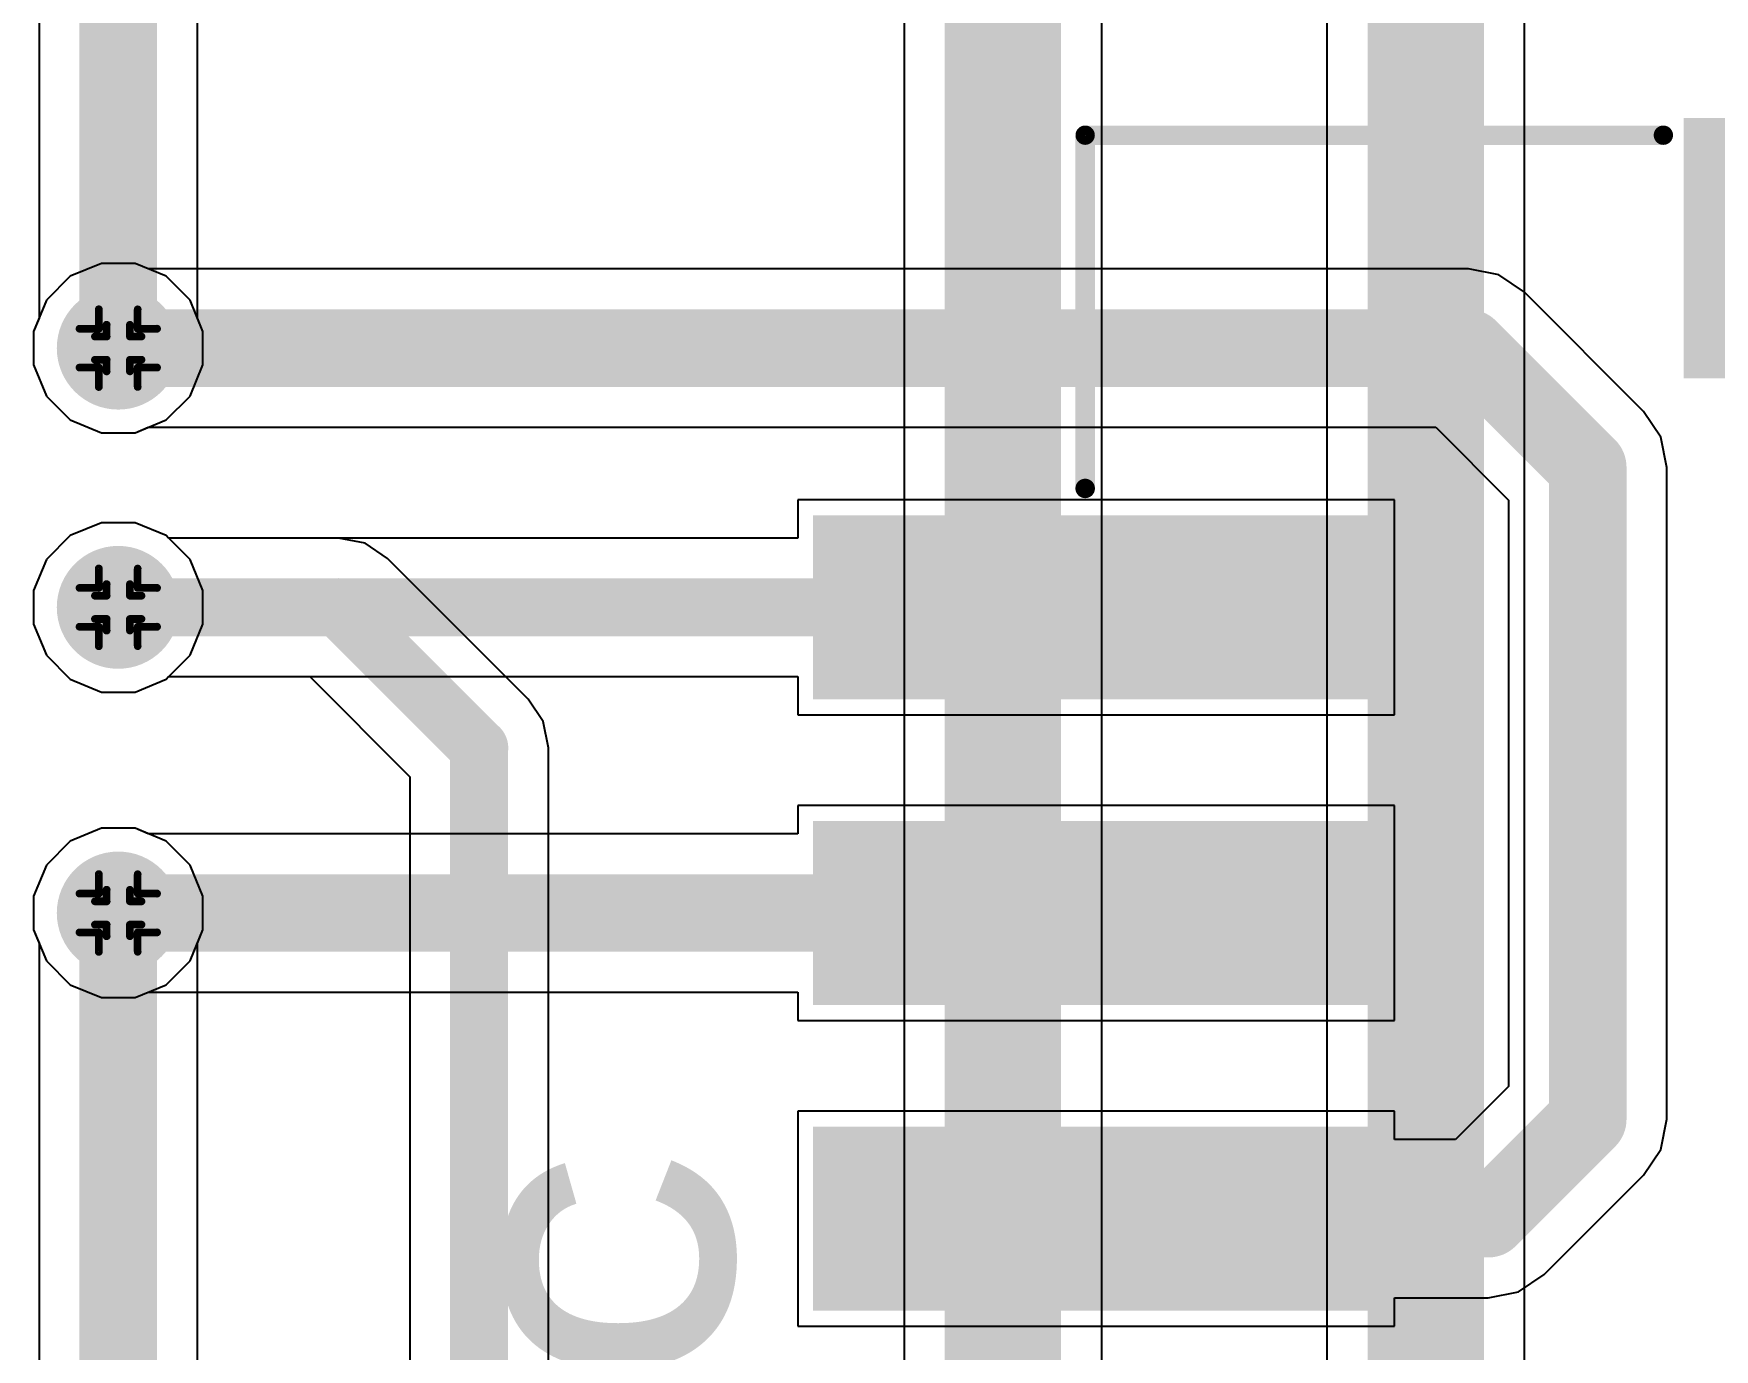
# Model space of a CAD drawing. Header units: inches. Extents: x -7 to 5163, y -3 to 5149.
# Drawn here: x 114.84 to 125.84, y 88.01 to 96.62 of the extents above; entities that cross this region are included whole.
import ezdxf

# ---------------------------------------------------------------- set-up
doc = ezdxf.new("R2010")
doc.units = ezdxf.units.IN
for name, color, linetype in [('Bottom Layer', 5, 'Continuous'), ('Bottom Solder', 6, 'Continuous'), ('Drill Drawing', 1, 'Continuous'), ('GND', 76, 'Continuous'), ('Mechanical 15', 56, 'Continuous'), ('PWR', 16, 'Continuous'), ('Top Layer', 1, 'Continuous'), ('Top Overlay', 2, 'Continuous'), ('Top Paste', 8, 'Continuous'), ('Top Solder', 216, 'Continuous'), ('Via Holes', 16, 'Continuous')]:
    doc.layers.add(name, color=color, linetype=linetype)
doc.styles.add('Arial', font='', dxfattribs={"height": 0.2})
doc.styles.add('Arial_Bold', font='', dxfattribs={"height": 0.2})
doc.styles.get('Arial').set_extended_font_data('Arial')
doc.styles.get('Arial_Bold').set_extended_font_data('Arial', bold=True)

# ---------------------------------------------------------------- blocks, each defined once
blk = doc.blocks.new('WAFER_PH2_0_4PWB_54')
at = {"layer": 'Top Layer'}
for points in [[(-0.5, 1.75), (0.5, 1.75), (0.5, -1.75), (-0.5, -1.75)], [(1.5, 1.75), (2.5, 1.75), (2.5, -1.75), (1.5, -1.75)], [(3.5, 1.75), (4.5, 1.75), (4.5, -1.75), (3.5, -1.75)], [(5.5, 1.75), (6.5, 1.75), (6.5, -1.75), (5.5, -1.75)], [(-3.1, -3.95), (-1.6, -3.95), (-1.6, -7.45), (-3.1, -7.45)], [(7.6, -3.95), (9.1, -3.95), (9.1, -7.45), (7.6, -7.45)]]:
    blk.add_hatch(color=1, dxfattribs=at).paths.add_polyline_path(points)
at = {"layer": 'Top Paste'}
for points in [[(-0.5, 1.75), (0.5, 1.75), (0.5, -1.75), (-0.5, -1.75)], [(1.5, 1.75), (2.5, 1.75), (2.5, -1.75), (1.5, -1.75)], [(3.5, 1.75), (4.5, 1.75), (4.5, -1.75), (3.5, -1.75)], [(5.5, 1.75), (6.5, 1.75), (6.5, -1.75), (5.5, -1.75)], [(-3.1, -3.95), (-1.6, -3.95), (-1.6, -7.45), (-3.1, -7.45)], [(7.6, -3.95), (9.1, -3.95), (9.1, -7.45), (7.6, -7.45)]]:
    blk.add_hatch(color=8, dxfattribs=at).paths.add_polyline_path(points)
at = {"layer": 'Top Solder'}
for points in [[(-0.602, 1.852), (0.602, 1.852), (0.602, -1.852), (-0.602, -1.852)], [(1.398, 1.852), (2.602, 1.852), (2.602, -1.852), (1.398, -1.852)], [(3.398, 1.852), (4.602, 1.852), (4.602, -1.852), (3.398, -1.852)], [(5.398, 1.852), (6.602, 1.852), (6.602, -1.852), (5.398, -1.852)], [(-3.202, -3.848), (-1.498, -3.848), (-1.498, -7.552), (-3.202, -7.552)], [(7.498, -3.848), (9.202, -3.848), (9.202, -7.552), (7.498, -7.552)]]:
    blk.add_hatch(color=216, dxfattribs=at).paths.add_polyline_path(points)
at = {"layer": 'Mechanical 15'}
for points in [[(0.185, 0.194, 0.127, 0.127, 1), (-0.065, 0.194, 0.127, 0.127, 1)], [(-0.097, 0.194, 0.0635, 0.0635, 1), (-0.034, 0.194, 0.0635, 0.0635, 1)], [(0.153, 0.194, 0.0635, 0.0635, 1), (0.216, 0.194, 0.0635, 0.0635, 1)]]:
    blk.add_lwpolyline(points, format="xyseb", close=True, dxfattribs=at)
at = {"layer": 'Top Overlay'}
for points in [[(-0.88, 0.706, 0.127, 0.127, 0), (-0.88, 0.401, 0.127, 0.127, 0)], [(-0.88, 0.706, 0.127, 0.127, 0), (-0.727, 0.554, 0.127, 0.127, 0)], [(-0.727, 0.554, 0.127, 0.127, 0), (-0.88, 0.401, 0.127, 0.127, 0)], [(-3.089, 0.071, 0.127, 0.127, 0), (-3.089, -3.714, 0.127, 0.127, 0)], [(-3.089, 0.071, 0.127, 0.127, 0), (-0.778, 0.071, 0.127, 0.127, 0)], [(6.778, 0.071, 0.127, 0.127, 0), (9.089, 0.071, 0.127, 0.127, 0)], [(9.089, 0.071, 0.127, 0.127, 0), (9.089, -3.714, 0.127, 0.127, 0)], [(-1.432, -7.625, 0.127, 0.127, 0), (7.468, -7.625, 0.127, 0.127, 0)]]:
    blk.add_lwpolyline(points, format="xyseb", dxfattribs=at)
for points in [[(-0.911, 0.706, 0.0635, 0.0635, 1), (-0.848, 0.706, 0.0635, 0.0635, 1)], [(-0.911, 0.706, 0.0635, 0.0635, 1), (-0.848, 0.706, 0.0635, 0.0635, 1)], [(-0.759, 0.554, 0.0635, 0.0635, 1), (-0.695, 0.554, 0.0635, 0.0635, 1)], [(-0.759, 0.554, 0.0635, 0.0635, 1), (-0.695, 0.554, 0.0635, 0.0635, 1)], [(-0.911, 0.401, 0.0635, 0.0635, 1), (-0.848, 0.401, 0.0635, 0.0635, 1)], [(-0.911, 0.401, 0.0635, 0.0635, 1), (-0.848, 0.401, 0.0635, 0.0635, 1)], [(-3.121, 0.071, 0.0635, 0.0635, 1), (-3.058, 0.071, 0.0635, 0.0635, 1)], [(-3.121, 0.071, 0.0635, 0.0635, 1), (-3.058, 0.071, 0.0635, 0.0635, 1)], [(-0.81, 0.071, 0.0635, 0.0635, 1), (-0.746, 0.071, 0.0635, 0.0635, 1)], [(6.746, 0.071, 0.0635, 0.0635, 1), (6.81, 0.071, 0.0635, 0.0635, 1)], [(9.058, 0.071, 0.0635, 0.0635, 1), (9.121, 0.071, 0.0635, 0.0635, 1)], [(9.058, 0.071, 0.0635, 0.0635, 1), (9.121, 0.071, 0.0635, 0.0635, 1)], [(-3.121, -3.714, 0.0635, 0.0635, 1), (-3.058, -3.714, 0.0635, 0.0635, 1)], [(9.058, -3.714, 0.0635, 0.0635, 1), (9.121, -3.714, 0.0635, 0.0635, 1)], [(-1.464, -7.625, 0.0635, 0.0635, 1), (-1.4, -7.625, 0.0635, 0.0635, 1)], [(7.436, -7.625, 0.0635, 0.0635, 1), (7.5, -7.625, 0.0635, 0.0635, 1)]]:
    blk.add_lwpolyline(points, format="xyseb", close=True, dxfattribs=at)
at = {"layer": 'Top Overlay', "style": 'Arial'}
blk.add_text('PCB Edge', height=1.2, dxfattribs=at).set_placement((0.229, -6.988))

msp = doc.modelspace()

# ---------------------------------------------------------------- hatches: boundary and pattern name
at = {"layer": 'Bottom Layer'}
h = msp.add_hatch(color=5, dxfattribs=at)
edge = h.paths.add_edge_path()
edge.add_arc((115.392, 94.564), 0.3, 0, 360)
h = msp.add_hatch(color=5, dxfattribs=at)
edge = h.paths.add_edge_path()
edge.add_arc((115.392, 92.868), 0.3, 0, 360)
h = msp.add_hatch(color=5, dxfattribs=at)
edge = h.paths.add_edge_path()
edge.add_arc((115.392, 90.868), 0.3, 0, 360)
at = {"layer": 'Bottom Solder'}
h = msp.add_hatch(color=6, dxfattribs=at)
edge = h.paths.add_edge_path()
edge.add_arc((115.392, 94.564), 0.402, 0, 360)
h = msp.add_hatch(color=6, dxfattribs=at)
edge = h.paths.add_edge_path()
edge.add_arc((115.392, 92.868), 0.402, 0, 360)
h = msp.add_hatch(color=6, dxfattribs=at)
edge = h.paths.add_edge_path()
edge.add_arc((115.392, 90.868), 0.402, 0, 360)
at = {"layer": 'GND'}
h = msp.add_hatch(color=76, dxfattribs=at)
edge = h.paths.add_edge_path()
edge.add_arc((115.392, 94.564), 0.3, 0, 360)
h = msp.add_hatch(color=76, dxfattribs=at)
edge = h.paths.add_edge_path()
edge.add_arc((115.392, 92.868), 0.3, 0, 360)
h = msp.add_hatch(color=76, dxfattribs=at)
edge = h.paths.add_edge_path()
edge.add_arc((115.392, 90.868), 0.3, 0, 360)
at = {"layer": 'PWR'}
h = msp.add_hatch(color=16, dxfattribs=at)
edge = h.paths.add_edge_path()
edge.add_arc((115.392, 94.564), 0.3, 0, 360)
h = msp.add_hatch(color=16, dxfattribs=at)
edge = h.paths.add_edge_path()
edge.add_arc((115.392, 92.868), 0.3, 0, 360)
h = msp.add_hatch(color=16, dxfattribs=at)
edge = h.paths.add_edge_path()
edge.add_arc((115.392, 90.868), 0.3, 0, 360)
at = {"layer": 'Top Layer'}
h = msp.add_hatch(color=1, dxfattribs=at)
edge = h.paths.add_edge_path()
edge.add_arc((115.392, 94.564), 0.3, 0, 360)
h = msp.add_hatch(color=1, dxfattribs=at)
edge = h.paths.add_edge_path()
edge.add_arc((115.392, 92.868), 0.3, 0, 360)
h = msp.add_hatch(color=1, dxfattribs=at)
edge = h.paths.add_edge_path()
edge.add_arc((115.392, 90.868), 0.3, 0, 360)
at = {"layer": 'Top Solder'}
h = msp.add_hatch(color=216, dxfattribs=at)
edge = h.paths.add_edge_path()
edge.add_arc((115.392, 94.564), 0.402, 0, 360)
h = msp.add_hatch(color=216, dxfattribs=at)
edge = h.paths.add_edge_path()
edge.add_arc((115.392, 92.868), 0.402, 0, 360)
h = msp.add_hatch(color=216, dxfattribs=at)
edge = h.paths.add_edge_path()
edge.add_arc((115.392, 90.868), 0.402, 0, 360)
at = {"layer": 'Via Holes'}
h = msp.add_hatch(color=7, dxfattribs=at)
edge = h.paths.add_edge_path()
edge.add_arc((115.392, 94.564), 0.15, 0, 360)
h = msp.add_hatch(color=7, dxfattribs=at)
edge = h.paths.add_edge_path()
edge.add_arc((115.392, 92.868), 0.15, 0, 360)
h = msp.add_hatch(color=7, dxfattribs=at)
edge = h.paths.add_edge_path()
edge.add_arc((115.392, 90.868), 0.15, 0, 360)

# ---------------------------------------------------------------- linework, layer by layer
at = {"layer": 'Bottom Layer'}
for p, q in [((124.599, 56.197), (124.599, 120.167)), ((123.305, 119.899), (123.305, 56.197)), ((121.831, 40.183), (121.831, 118.109)), ((120.536, 117.841), (120.536, 85.849)), ((115.91, 94.761), (115.91, 116.332)), ((114.874, 116.117), (114.874, 94.761)), ((114.874, 94.761), (114.838, 94.674)), ((115.946, 94.674), (115.91, 94.761)), ((114.838, 94.674), (114.838, 94.454)), ((115.946, 94.454), (115.946, 94.674)), ((114.838, 94.454), (114.923, 94.25)), ((115.862, 94.25), (115.946, 94.454)), ((114.923, 94.25), (115.078, 94.095)), ((115.706, 94.095), (115.862, 94.25)), ((115.078, 94.095), (115.282, 94.01)), ((115.502, 94.01), (115.706, 94.095)), ((115.282, 94.01), (115.502, 94.01)), ((115.282, 93.422), (115.078, 93.338)), ((115.502, 93.422), (115.282, 93.422)), ((115.706, 93.338), (115.502, 93.422)), ((115.078, 93.338), (114.923, 93.182)), ((115.722, 93.321), (115.706, 93.338)), ((116.834, 93.321), (115.722, 93.321)), ((117.008, 93.287), (116.834, 93.321)), ((117.155, 93.188), (117.008, 93.287)), ((114.923, 93.182), (114.838, 92.978)), ((118.075, 92.268), (117.155, 93.188)), ((114.838, 92.978), (114.838, 92.758)), ((114.838, 92.758), (114.923, 92.554)), ((114.923, 92.554), (115.078, 92.398)), ((115.078, 92.398), (115.282, 92.314)), ((115.282, 92.314), (115.502, 92.314)), ((115.502, 92.314), (115.706, 92.398)), ((115.706, 92.398), (115.722, 92.415)), ((115.722, 92.415), (116.647, 92.415)), ((116.647, 92.415), (117.301, 91.76)), ((118.173, 92.121), (118.075, 92.268)), ((118.075, 92.268), (118.075, 92.268)), ((118.208, 91.948), (118.173, 92.121)), ((118.208, 73.863), (118.208, 91.948)), ((118.208, 91.948), (118.208, 91.948)), ((117.301, 91.76), (117.301, 73.863)), ((115.078, 91.338), (114.923, 91.182)), ((115.282, 91.422), (115.078, 91.338)), ((115.502, 91.422), (115.282, 91.422)), ((115.706, 91.338), (115.502, 91.422)), ((115.862, 91.182), (115.706, 91.338)), ((114.923, 91.182), (114.838, 90.978)), ((115.946, 90.978), (115.862, 91.182)), ((114.838, 90.978), (114.838, 90.758)), ((115.946, 90.758), (115.946, 90.978)), ((114.838, 90.758), (114.874, 90.671)), ((114.874, 90.671), (114.874, 55.358)), ((115.91, 90.671), (115.946, 90.758)), ((115.91, 55.143), (115.91, 90.671))]:
    msp.add_line(p, q, dxfattribs=at)
for points in [[(123.952, 56.197, 0.762, 0.762, 0), (123.952, 120.167, 0.762, 0.762, 0)], [(121.183, 40.183, 0.762, 0.762, 0), (121.183, 118.109, 0.762, 0.762, 0)], [(115.392, 94.564, 0.508, 0.508, 0), (115.392, 116.332, 0.508, 0.508, 0)], [(115.392, 92.868, 0.381, 0.381, 0), (116.834, 92.868, 0.381, 0.381, 0)], [(116.834, 92.868, 0.381, 0.381, 0), (117.754, 91.948, 0.381, 0.381, 0)], [(117.754, 73.533, 0.381, 0.381, 0), (117.754, 91.948, 0.381, 0.381, 0)], [(115.392, 55.143, 0.508, 0.508, 0), (115.392, 90.868, 0.508, 0.508, 0)]]:
    msp.add_lwpolyline(points, format="xyseb", dxfattribs=at)
for points in [[(115.265, 94.564, 0.254, 0.254, 1), (115.519, 94.564, 0.254, 0.254, 1)], [(115.297, 92.868, 0.191, 0.191, 1), (115.487, 92.868, 0.191, 0.191, 1)], [(116.739, 92.868, 0.191, 0.191, 1), (116.93, 92.868, 0.191, 0.191, 1)], [(116.739, 92.868, 0.191, 0.191, 1), (116.93, 92.868, 0.191, 0.191, 1)], [(117.659, 91.948, 0.191, 0.191, 1), (117.85, 91.948, 0.191, 0.191, 1)], [(117.659, 91.948, 0.191, 0.191, 1), (117.85, 91.948, 0.191, 0.191, 1)], [(115.265, 90.868, 0.254, 0.254, 1), (115.519, 90.868, 0.254, 0.254, 1)]]:
    msp.add_lwpolyline(points, format="xyseb", close=True, dxfattribs=at)
at = {"layer": 'Drill Drawing'}
for points in [[(115.265, 94.691, 0.0508, 0.0508, 0), (115.265, 94.818, 0.0508, 0.0508, 0)], [(115.265, 94.818, 0.0508, 0.0508, 0), (115.519, 94.818, 0.0508, 0.0508, 0)], [(115.316, 94.64, 0.0508, 0.0508, 0), (115.316, 94.717, 0.0508, 0.0508, 0)], [(115.316, 94.717, 0.0508, 0.0508, 0), (115.468, 94.717, 0.0508, 0.0508, 0)], [(115.468, 94.64, 0.0508, 0.0508, 0), (115.468, 94.717, 0.0508, 0.0508, 0)], [(115.519, 94.691, 0.0508, 0.0508, 0), (115.519, 94.818, 0.0508, 0.0508, 0)], [(115.138, 94.437, 0.0508, 0.0508, 0), (115.138, 94.691, 0.0508, 0.0508, 0)], [(115.138, 94.691, 0.0508, 0.0508, 0), (115.265, 94.691, 0.0508, 0.0508, 0)], [(115.24, 94.488, 0.0508, 0.0508, 0), (115.24, 94.64, 0.0508, 0.0508, 0)], [(115.24, 94.64, 0.0508, 0.0508, 0), (115.316, 94.64, 0.0508, 0.0508, 0)], [(115.468, 94.64, 0.0508, 0.0508, 0), (115.545, 94.64, 0.0508, 0.0508, 0)], [(115.519, 94.691, 0.0508, 0.0508, 0), (115.646, 94.691, 0.0508, 0.0508, 0)], [(115.545, 94.488, 0.0508, 0.0508, 0), (115.545, 94.64, 0.0508, 0.0508, 0)], [(115.646, 94.437, 0.0508, 0.0508, 0), (115.646, 94.691, 0.0508, 0.0508, 0)], [(115.138, 94.437, 0.0508, 0.0508, 0), (115.265, 94.437, 0.0508, 0.0508, 0)], [(115.24, 94.488, 0.0508, 0.0508, 0), (115.316, 94.488, 0.0508, 0.0508, 0)], [(115.265, 94.31, 0.0508, 0.0508, 0), (115.265, 94.437, 0.0508, 0.0508, 0)], [(115.316, 94.412, 0.0508, 0.0508, 0), (115.316, 94.488, 0.0508, 0.0508, 0)], [(115.316, 94.412, 0.0508, 0.0508, 0), (115.468, 94.412, 0.0508, 0.0508, 0)], [(115.468, 94.488, 0.0508, 0.0508, 0), (115.545, 94.488, 0.0508, 0.0508, 0)], [(115.468, 94.412, 0.0508, 0.0508, 0), (115.468, 94.488, 0.0508, 0.0508, 0)], [(115.519, 94.437, 0.0508, 0.0508, 0), (115.646, 94.437, 0.0508, 0.0508, 0)], [(115.519, 94.31, 0.0508, 0.0508, 0), (115.519, 94.437, 0.0508, 0.0508, 0)], [(115.265, 94.31, 0.0508, 0.0508, 0), (115.519, 94.31, 0.0508, 0.0508, 0)], [(115.265, 92.995, 0.0508, 0.0508, 0), (115.265, 93.122, 0.0508, 0.0508, 0)], [(115.265, 93.122, 0.0508, 0.0508, 0), (115.519, 93.122, 0.0508, 0.0508, 0)], [(115.519, 92.995, 0.0508, 0.0508, 0), (115.519, 93.122, 0.0508, 0.0508, 0)], [(115.138, 92.741, 0.0508, 0.0508, 0), (115.138, 92.995, 0.0508, 0.0508, 0)], [(115.138, 92.995, 0.0508, 0.0508, 0), (115.265, 92.995, 0.0508, 0.0508, 0)], [(115.316, 92.944, 0.0508, 0.0508, 0), (115.316, 93.02, 0.0508, 0.0508, 0)], [(115.316, 93.02, 0.0508, 0.0508, 0), (115.468, 93.02, 0.0508, 0.0508, 0)], [(115.468, 92.944, 0.0508, 0.0508, 0), (115.468, 93.02, 0.0508, 0.0508, 0)], [(115.519, 92.995, 0.0508, 0.0508, 0), (115.646, 92.995, 0.0508, 0.0508, 0)], [(115.646, 92.741, 0.0508, 0.0508, 0), (115.646, 92.995, 0.0508, 0.0508, 0)], [(115.24, 92.792, 0.0508, 0.0508, 0), (115.24, 92.944, 0.0508, 0.0508, 0)], [(115.24, 92.944, 0.0508, 0.0508, 0), (115.316, 92.944, 0.0508, 0.0508, 0)], [(115.468, 92.944, 0.0508, 0.0508, 0), (115.545, 92.944, 0.0508, 0.0508, 0)], [(115.545, 92.792, 0.0508, 0.0508, 0), (115.545, 92.944, 0.0508, 0.0508, 0)], [(115.138, 92.741, 0.0508, 0.0508, 0), (115.265, 92.741, 0.0508, 0.0508, 0)], [(115.24, 92.792, 0.0508, 0.0508, 0), (115.316, 92.792, 0.0508, 0.0508, 0)], [(115.265, 92.614, 0.0508, 0.0508, 0), (115.265, 92.741, 0.0508, 0.0508, 0)], [(115.316, 92.716, 0.0508, 0.0508, 0), (115.316, 92.792, 0.0508, 0.0508, 0)], [(115.468, 92.792, 0.0508, 0.0508, 0), (115.545, 92.792, 0.0508, 0.0508, 0)], [(115.468, 92.716, 0.0508, 0.0508, 0), (115.468, 92.792, 0.0508, 0.0508, 0)], [(115.519, 92.741, 0.0508, 0.0508, 0), (115.646, 92.741, 0.0508, 0.0508, 0)], [(115.519, 92.614, 0.0508, 0.0508, 0), (115.519, 92.741, 0.0508, 0.0508, 0)], [(115.316, 92.716, 0.0508, 0.0508, 0), (115.468, 92.716, 0.0508, 0.0508, 0)], [(115.265, 92.614, 0.0508, 0.0508, 0), (115.519, 92.614, 0.0508, 0.0508, 0)], [(115.265, 90.995, 0.0508, 0.0508, 0), (115.265, 91.122, 0.0508, 0.0508, 0)], [(115.265, 91.122, 0.0508, 0.0508, 0), (115.519, 91.122, 0.0508, 0.0508, 0)], [(115.519, 90.995, 0.0508, 0.0508, 0), (115.519, 91.122, 0.0508, 0.0508, 0)], [(115.138, 90.741, 0.0508, 0.0508, 0), (115.138, 90.995, 0.0508, 0.0508, 0)], [(115.138, 90.995, 0.0508, 0.0508, 0), (115.265, 90.995, 0.0508, 0.0508, 0)], [(115.316, 90.944, 0.0508, 0.0508, 0), (115.316, 91.02, 0.0508, 0.0508, 0)], [(115.316, 91.02, 0.0508, 0.0508, 0), (115.468, 91.02, 0.0508, 0.0508, 0)], [(115.468, 90.944, 0.0508, 0.0508, 0), (115.468, 91.02, 0.0508, 0.0508, 0)], [(115.519, 90.995, 0.0508, 0.0508, 0), (115.646, 90.995, 0.0508, 0.0508, 0)], [(115.646, 90.741, 0.0508, 0.0508, 0), (115.646, 90.995, 0.0508, 0.0508, 0)], [(115.24, 90.792, 0.0508, 0.0508, 0), (115.24, 90.944, 0.0508, 0.0508, 0)], [(115.24, 90.944, 0.0508, 0.0508, 0), (115.316, 90.944, 0.0508, 0.0508, 0)], [(115.468, 90.944, 0.0508, 0.0508, 0), (115.545, 90.944, 0.0508, 0.0508, 0)], [(115.545, 90.792, 0.0508, 0.0508, 0), (115.545, 90.944, 0.0508, 0.0508, 0)], [(115.24, 90.792, 0.0508, 0.0508, 0), (115.316, 90.792, 0.0508, 0.0508, 0)], [(115.316, 90.716, 0.0508, 0.0508, 0), (115.316, 90.792, 0.0508, 0.0508, 0)], [(115.468, 90.792, 0.0508, 0.0508, 0), (115.545, 90.792, 0.0508, 0.0508, 0)], [(115.468, 90.716, 0.0508, 0.0508, 0), (115.468, 90.792, 0.0508, 0.0508, 0)], [(115.138, 90.741, 0.0508, 0.0508, 0), (115.265, 90.741, 0.0508, 0.0508, 0)], [(115.265, 90.614, 0.0508, 0.0508, 0), (115.265, 90.741, 0.0508, 0.0508, 0)], [(115.316, 90.716, 0.0508, 0.0508, 0), (115.468, 90.716, 0.0508, 0.0508, 0)], [(115.519, 90.741, 0.0508, 0.0508, 0), (115.646, 90.741, 0.0508, 0.0508, 0)], [(115.519, 90.614, 0.0508, 0.0508, 0), (115.519, 90.741, 0.0508, 0.0508, 0)], [(115.265, 90.614, 0.0508, 0.0508, 0), (115.519, 90.614, 0.0508, 0.0508, 0)]]:
    msp.add_lwpolyline(points, format="xyseb", dxfattribs=at)
for points in [[(115.252, 94.818, 0.0254, 0.0254, 1), (115.278, 94.818, 0.0254, 0.0254, 1)], [(115.252, 94.818, 0.0254, 0.0254, 1), (115.278, 94.818, 0.0254, 0.0254, 1)], [(115.303, 94.717, 0.0254, 0.0254, 1), (115.329, 94.717, 0.0254, 0.0254, 1)], [(115.303, 94.717, 0.0254, 0.0254, 1), (115.329, 94.717, 0.0254, 0.0254, 1)], [(115.456, 94.717, 0.0254, 0.0254, 1), (115.481, 94.717, 0.0254, 0.0254, 1)], [(115.456, 94.717, 0.0254, 0.0254, 1), (115.481, 94.717, 0.0254, 0.0254, 1)], [(115.507, 94.818, 0.0254, 0.0254, 1), (115.532, 94.818, 0.0254, 0.0254, 1)], [(115.507, 94.818, 0.0254, 0.0254, 1), (115.532, 94.818, 0.0254, 0.0254, 1)], [(115.126, 94.691, 0.0254, 0.0254, 1), (115.151, 94.691, 0.0254, 0.0254, 1)], [(115.126, 94.691, 0.0254, 0.0254, 1), (115.151, 94.691, 0.0254, 0.0254, 1)], [(115.227, 94.64, 0.0254, 0.0254, 1), (115.252, 94.64, 0.0254, 0.0254, 1)], [(115.227, 94.64, 0.0254, 0.0254, 1), (115.252, 94.64, 0.0254, 0.0254, 1)], [(115.252, 94.691, 0.0254, 0.0254, 1), (115.278, 94.691, 0.0254, 0.0254, 1)], [(115.252, 94.691, 0.0254, 0.0254, 1), (115.278, 94.691, 0.0254, 0.0254, 1)], [(115.303, 94.64, 0.0254, 0.0254, 1), (115.329, 94.64, 0.0254, 0.0254, 1)], [(115.303, 94.64, 0.0254, 0.0254, 1), (115.329, 94.64, 0.0254, 0.0254, 1)], [(115.456, 94.64, 0.0254, 0.0254, 1), (115.481, 94.64, 0.0254, 0.0254, 1)], [(115.456, 94.64, 0.0254, 0.0254, 1), (115.481, 94.64, 0.0254, 0.0254, 1)], [(115.507, 94.691, 0.0254, 0.0254, 1), (115.532, 94.691, 0.0254, 0.0254, 1)], [(115.507, 94.691, 0.0254, 0.0254, 1), (115.532, 94.691, 0.0254, 0.0254, 1)], [(115.532, 94.64, 0.0254, 0.0254, 1), (115.557, 94.64, 0.0254, 0.0254, 1)], [(115.532, 94.64, 0.0254, 0.0254, 1), (115.557, 94.64, 0.0254, 0.0254, 1)], [(115.633, 94.691, 0.0254, 0.0254, 1), (115.659, 94.691, 0.0254, 0.0254, 1)], [(115.633, 94.691, 0.0254, 0.0254, 1), (115.659, 94.691, 0.0254, 0.0254, 1)], [(115.126, 94.437, 0.0254, 0.0254, 1), (115.151, 94.437, 0.0254, 0.0254, 1)], [(115.126, 94.437, 0.0254, 0.0254, 1), (115.151, 94.437, 0.0254, 0.0254, 1)], [(115.227, 94.488, 0.0254, 0.0254, 1), (115.252, 94.488, 0.0254, 0.0254, 1)], [(115.227, 94.488, 0.0254, 0.0254, 1), (115.252, 94.488, 0.0254, 0.0254, 1)], [(115.252, 94.437, 0.0254, 0.0254, 1), (115.278, 94.437, 0.0254, 0.0254, 1)], [(115.252, 94.437, 0.0254, 0.0254, 1), (115.278, 94.437, 0.0254, 0.0254, 1)], [(115.303, 94.488, 0.0254, 0.0254, 1), (115.329, 94.488, 0.0254, 0.0254, 1)], [(115.303, 94.488, 0.0254, 0.0254, 1), (115.329, 94.488, 0.0254, 0.0254, 1)], [(115.303, 94.412, 0.0254, 0.0254, 1), (115.329, 94.412, 0.0254, 0.0254, 1)], [(115.303, 94.412, 0.0254, 0.0254, 1), (115.329, 94.412, 0.0254, 0.0254, 1)], [(115.456, 94.488, 0.0254, 0.0254, 1), (115.481, 94.488, 0.0254, 0.0254, 1)], [(115.456, 94.488, 0.0254, 0.0254, 1), (115.481, 94.488, 0.0254, 0.0254, 1)], [(115.456, 94.412, 0.0254, 0.0254, 1), (115.481, 94.412, 0.0254, 0.0254, 1)], [(115.456, 94.412, 0.0254, 0.0254, 1), (115.481, 94.412, 0.0254, 0.0254, 1)], [(115.507, 94.437, 0.0254, 0.0254, 1), (115.532, 94.437, 0.0254, 0.0254, 1)], [(115.507, 94.437, 0.0254, 0.0254, 1), (115.532, 94.437, 0.0254, 0.0254, 1)], [(115.532, 94.488, 0.0254, 0.0254, 1), (115.557, 94.488, 0.0254, 0.0254, 1)], [(115.532, 94.488, 0.0254, 0.0254, 1), (115.557, 94.488, 0.0254, 0.0254, 1)], [(115.633, 94.437, 0.0254, 0.0254, 1), (115.659, 94.437, 0.0254, 0.0254, 1)], [(115.633, 94.437, 0.0254, 0.0254, 1), (115.659, 94.437, 0.0254, 0.0254, 1)], [(115.252, 94.31, 0.0254, 0.0254, 1), (115.278, 94.31, 0.0254, 0.0254, 1)], [(115.252, 94.31, 0.0254, 0.0254, 1), (115.278, 94.31, 0.0254, 0.0254, 1)], [(115.507, 94.31, 0.0254, 0.0254, 1), (115.532, 94.31, 0.0254, 0.0254, 1)], [(115.507, 94.31, 0.0254, 0.0254, 1), (115.532, 94.31, 0.0254, 0.0254, 1)], [(115.252, 93.122, 0.0254, 0.0254, 1), (115.278, 93.122, 0.0254, 0.0254, 1)], [(115.252, 93.122, 0.0254, 0.0254, 1), (115.278, 93.122, 0.0254, 0.0254, 1)], [(115.507, 93.122, 0.0254, 0.0254, 1), (115.532, 93.122, 0.0254, 0.0254, 1)], [(115.507, 93.122, 0.0254, 0.0254, 1), (115.532, 93.122, 0.0254, 0.0254, 1)], [(115.126, 92.995, 0.0254, 0.0254, 1), (115.151, 92.995, 0.0254, 0.0254, 1)], [(115.126, 92.995, 0.0254, 0.0254, 1), (115.151, 92.995, 0.0254, 0.0254, 1)], [(115.252, 92.995, 0.0254, 0.0254, 1), (115.278, 92.995, 0.0254, 0.0254, 1)], [(115.252, 92.995, 0.0254, 0.0254, 1), (115.278, 92.995, 0.0254, 0.0254, 1)], [(115.303, 93.02, 0.0254, 0.0254, 1), (115.329, 93.02, 0.0254, 0.0254, 1)], [(115.303, 93.02, 0.0254, 0.0254, 1), (115.329, 93.02, 0.0254, 0.0254, 1)], [(115.456, 93.02, 0.0254, 0.0254, 1), (115.481, 93.02, 0.0254, 0.0254, 1)], [(115.456, 93.02, 0.0254, 0.0254, 1), (115.481, 93.02, 0.0254, 0.0254, 1)], [(115.507, 92.995, 0.0254, 0.0254, 1), (115.532, 92.995, 0.0254, 0.0254, 1)], [(115.507, 92.995, 0.0254, 0.0254, 1), (115.532, 92.995, 0.0254, 0.0254, 1)], [(115.633, 92.995, 0.0254, 0.0254, 1), (115.659, 92.995, 0.0254, 0.0254, 1)], [(115.633, 92.995, 0.0254, 0.0254, 1), (115.659, 92.995, 0.0254, 0.0254, 1)], [(115.227, 92.944, 0.0254, 0.0254, 1), (115.252, 92.944, 0.0254, 0.0254, 1)], [(115.227, 92.944, 0.0254, 0.0254, 1), (115.252, 92.944, 0.0254, 0.0254, 1)], [(115.303, 92.944, 0.0254, 0.0254, 1), (115.329, 92.944, 0.0254, 0.0254, 1)], [(115.303, 92.944, 0.0254, 0.0254, 1), (115.329, 92.944, 0.0254, 0.0254, 1)], [(115.456, 92.944, 0.0254, 0.0254, 1), (115.481, 92.944, 0.0254, 0.0254, 1)], [(115.456, 92.944, 0.0254, 0.0254, 1), (115.481, 92.944, 0.0254, 0.0254, 1)], [(115.532, 92.944, 0.0254, 0.0254, 1), (115.557, 92.944, 0.0254, 0.0254, 1)], [(115.532, 92.944, 0.0254, 0.0254, 1), (115.557, 92.944, 0.0254, 0.0254, 1)], [(115.126, 92.741, 0.0254, 0.0254, 1), (115.151, 92.741, 0.0254, 0.0254, 1)], [(115.126, 92.741, 0.0254, 0.0254, 1), (115.151, 92.741, 0.0254, 0.0254, 1)], [(115.227, 92.792, 0.0254, 0.0254, 1), (115.252, 92.792, 0.0254, 0.0254, 1)], [(115.227, 92.792, 0.0254, 0.0254, 1), (115.252, 92.792, 0.0254, 0.0254, 1)], [(115.252, 92.741, 0.0254, 0.0254, 1), (115.278, 92.741, 0.0254, 0.0254, 1)], [(115.252, 92.741, 0.0254, 0.0254, 1), (115.278, 92.741, 0.0254, 0.0254, 1)], [(115.303, 92.792, 0.0254, 0.0254, 1), (115.329, 92.792, 0.0254, 0.0254, 1)], [(115.303, 92.792, 0.0254, 0.0254, 1), (115.329, 92.792, 0.0254, 0.0254, 1)], [(115.456, 92.792, 0.0254, 0.0254, 1), (115.481, 92.792, 0.0254, 0.0254, 1)], [(115.456, 92.792, 0.0254, 0.0254, 1), (115.481, 92.792, 0.0254, 0.0254, 1)], [(115.507, 92.741, 0.0254, 0.0254, 1), (115.532, 92.741, 0.0254, 0.0254, 1)], [(115.507, 92.741, 0.0254, 0.0254, 1), (115.532, 92.741, 0.0254, 0.0254, 1)], [(115.532, 92.792, 0.0254, 0.0254, 1), (115.557, 92.792, 0.0254, 0.0254, 1)], [(115.532, 92.792, 0.0254, 0.0254, 1), (115.557, 92.792, 0.0254, 0.0254, 1)], [(115.633, 92.741, 0.0254, 0.0254, 1), (115.659, 92.741, 0.0254, 0.0254, 1)], [(115.633, 92.741, 0.0254, 0.0254, 1), (115.659, 92.741, 0.0254, 0.0254, 1)], [(115.303, 92.716, 0.0254, 0.0254, 1), (115.329, 92.716, 0.0254, 0.0254, 1)], [(115.303, 92.716, 0.0254, 0.0254, 1), (115.329, 92.716, 0.0254, 0.0254, 1)], [(115.456, 92.716, 0.0254, 0.0254, 1), (115.481, 92.716, 0.0254, 0.0254, 1)], [(115.456, 92.716, 0.0254, 0.0254, 1), (115.481, 92.716, 0.0254, 0.0254, 1)], [(115.252, 92.614, 0.0254, 0.0254, 1), (115.278, 92.614, 0.0254, 0.0254, 1)], [(115.252, 92.614, 0.0254, 0.0254, 1), (115.278, 92.614, 0.0254, 0.0254, 1)], [(115.507, 92.614, 0.0254, 0.0254, 1), (115.532, 92.614, 0.0254, 0.0254, 1)], [(115.507, 92.614, 0.0254, 0.0254, 1), (115.532, 92.614, 0.0254, 0.0254, 1)], [(115.252, 91.122, 0.0254, 0.0254, 1), (115.278, 91.122, 0.0254, 0.0254, 1)], [(115.252, 91.122, 0.0254, 0.0254, 1), (115.278, 91.122, 0.0254, 0.0254, 1)], [(115.507, 91.122, 0.0254, 0.0254, 1), (115.532, 91.122, 0.0254, 0.0254, 1)], [(115.507, 91.122, 0.0254, 0.0254, 1), (115.532, 91.122, 0.0254, 0.0254, 1)], [(115.126, 90.995, 0.0254, 0.0254, 1), (115.151, 90.995, 0.0254, 0.0254, 1)], [(115.126, 90.995, 0.0254, 0.0254, 1), (115.151, 90.995, 0.0254, 0.0254, 1)], [(115.252, 90.995, 0.0254, 0.0254, 1), (115.278, 90.995, 0.0254, 0.0254, 1)], [(115.252, 90.995, 0.0254, 0.0254, 1), (115.278, 90.995, 0.0254, 0.0254, 1)], [(115.303, 91.02, 0.0254, 0.0254, 1), (115.329, 91.02, 0.0254, 0.0254, 1)], [(115.303, 91.02, 0.0254, 0.0254, 1), (115.329, 91.02, 0.0254, 0.0254, 1)], [(115.456, 91.02, 0.0254, 0.0254, 1), (115.481, 91.02, 0.0254, 0.0254, 1)], [(115.456, 91.02, 0.0254, 0.0254, 1), (115.481, 91.02, 0.0254, 0.0254, 1)], [(115.507, 90.995, 0.0254, 0.0254, 1), (115.532, 90.995, 0.0254, 0.0254, 1)], [(115.507, 90.995, 0.0254, 0.0254, 1), (115.532, 90.995, 0.0254, 0.0254, 1)], [(115.633, 90.995, 0.0254, 0.0254, 1), (115.659, 90.995, 0.0254, 0.0254, 1)], [(115.633, 90.995, 0.0254, 0.0254, 1), (115.659, 90.995, 0.0254, 0.0254, 1)], [(115.227, 90.944, 0.0254, 0.0254, 1), (115.252, 90.944, 0.0254, 0.0254, 1)], [(115.227, 90.944, 0.0254, 0.0254, 1), (115.252, 90.944, 0.0254, 0.0254, 1)], [(115.303, 90.944, 0.0254, 0.0254, 1), (115.329, 90.944, 0.0254, 0.0254, 1)], [(115.303, 90.944, 0.0254, 0.0254, 1), (115.329, 90.944, 0.0254, 0.0254, 1)], [(115.456, 90.944, 0.0254, 0.0254, 1), (115.481, 90.944, 0.0254, 0.0254, 1)], [(115.456, 90.944, 0.0254, 0.0254, 1), (115.481, 90.944, 0.0254, 0.0254, 1)], [(115.532, 90.944, 0.0254, 0.0254, 1), (115.557, 90.944, 0.0254, 0.0254, 1)], [(115.532, 90.944, 0.0254, 0.0254, 1), (115.557, 90.944, 0.0254, 0.0254, 1)], [(115.227, 90.792, 0.0254, 0.0254, 1), (115.252, 90.792, 0.0254, 0.0254, 1)], [(115.227, 90.792, 0.0254, 0.0254, 1), (115.252, 90.792, 0.0254, 0.0254, 1)], [(115.303, 90.792, 0.0254, 0.0254, 1), (115.329, 90.792, 0.0254, 0.0254, 1)], [(115.303, 90.792, 0.0254, 0.0254, 1), (115.329, 90.792, 0.0254, 0.0254, 1)], [(115.456, 90.792, 0.0254, 0.0254, 1), (115.481, 90.792, 0.0254, 0.0254, 1)], [(115.456, 90.792, 0.0254, 0.0254, 1), (115.481, 90.792, 0.0254, 0.0254, 1)], [(115.532, 90.792, 0.0254, 0.0254, 1), (115.557, 90.792, 0.0254, 0.0254, 1)], [(115.532, 90.792, 0.0254, 0.0254, 1), (115.557, 90.792, 0.0254, 0.0254, 1)], [(115.126, 90.741, 0.0254, 0.0254, 1), (115.151, 90.741, 0.0254, 0.0254, 1)], [(115.126, 90.741, 0.0254, 0.0254, 1), (115.151, 90.741, 0.0254, 0.0254, 1)], [(115.252, 90.741, 0.0254, 0.0254, 1), (115.278, 90.741, 0.0254, 0.0254, 1)], [(115.252, 90.741, 0.0254, 0.0254, 1), (115.278, 90.741, 0.0254, 0.0254, 1)], [(115.303, 90.716, 0.0254, 0.0254, 1), (115.329, 90.716, 0.0254, 0.0254, 1)], [(115.303, 90.716, 0.0254, 0.0254, 1), (115.329, 90.716, 0.0254, 0.0254, 1)], [(115.456, 90.716, 0.0254, 0.0254, 1), (115.481, 90.716, 0.0254, 0.0254, 1)], [(115.456, 90.716, 0.0254, 0.0254, 1), (115.481, 90.716, 0.0254, 0.0254, 1)], [(115.507, 90.741, 0.0254, 0.0254, 1), (115.532, 90.741, 0.0254, 0.0254, 1)], [(115.507, 90.741, 0.0254, 0.0254, 1), (115.532, 90.741, 0.0254, 0.0254, 1)], [(115.633, 90.741, 0.0254, 0.0254, 1), (115.659, 90.741, 0.0254, 0.0254, 1)], [(115.633, 90.741, 0.0254, 0.0254, 1), (115.659, 90.741, 0.0254, 0.0254, 1)], [(115.252, 90.614, 0.0254, 0.0254, 1), (115.278, 90.614, 0.0254, 0.0254, 1)], [(115.252, 90.614, 0.0254, 0.0254, 1), (115.278, 90.614, 0.0254, 0.0254, 1)], [(115.507, 90.614, 0.0254, 0.0254, 1), (115.532, 90.614, 0.0254, 0.0254, 1)], [(115.507, 90.614, 0.0254, 0.0254, 1), (115.532, 90.614, 0.0254, 0.0254, 1)]]:
    msp.add_lwpolyline(points, format="xyseb", close=True, dxfattribs=at)
at = {"layer": 'GND'}
for p, q in [((115.282, 95.118), (115.078, 95.034)), ((115.502, 95.118), (115.282, 95.118)), ((115.706, 95.034), (115.502, 95.118)), ((115.078, 95.034), (114.923, 94.878)), ((115.862, 94.878), (115.706, 95.034)), ((114.923, 94.878), (114.838, 94.674)), ((115.946, 94.674), (115.862, 94.878)), ((114.838, 94.674), (114.838, 94.454)), ((115.946, 94.454), (115.946, 94.674)), ((114.838, 94.454), (114.923, 94.25)), ((115.862, 94.25), (115.946, 94.454)), ((114.923, 94.25), (115.078, 94.095)), ((115.706, 94.095), (115.862, 94.25)), ((115.078, 94.095), (115.282, 94.01)), ((115.502, 94.01), (115.706, 94.095)), ((115.282, 94.01), (115.502, 94.01)), ((115.282, 93.422), (115.078, 93.338)), ((115.502, 93.422), (115.282, 93.422)), ((115.706, 93.338), (115.502, 93.422)), ((115.078, 93.338), (114.923, 93.182)), ((115.862, 93.182), (115.706, 93.338)), ((114.923, 93.182), (114.838, 92.978)), ((115.946, 92.978), (115.862, 93.182)), ((114.838, 92.978), (114.838, 92.758)), ((115.946, 92.758), (115.946, 92.978)), ((114.838, 92.758), (114.923, 92.554)), ((115.862, 92.554), (115.946, 92.758)), ((114.923, 92.554), (115.078, 92.398)), ((115.706, 92.398), (115.862, 92.554)), ((115.078, 92.398), (115.282, 92.314)), ((115.282, 92.314), (115.502, 92.314)), ((115.502, 92.314), (115.706, 92.398)), ((115.078, 91.338), (114.923, 91.182)), ((115.282, 91.422), (115.078, 91.338)), ((115.502, 91.422), (115.282, 91.422)), ((115.706, 91.338), (115.502, 91.422)), ((115.862, 91.182), (115.706, 91.338)), ((114.923, 91.182), (114.838, 90.978)), ((115.946, 90.978), (115.862, 91.182)), ((114.838, 90.978), (114.838, 90.758)), ((115.946, 90.758), (115.946, 90.978)), ((114.838, 90.758), (114.923, 90.554)), ((115.862, 90.554), (115.946, 90.758)), ((114.923, 90.554), (115.078, 90.398)), ((115.706, 90.398), (115.862, 90.554)), ((115.078, 90.398), (115.282, 90.314)), ((115.502, 90.314), (115.706, 90.398)), ((115.282, 90.314), (115.502, 90.314))]:
    msp.add_line(p, q, dxfattribs=at)
at = {"layer": 'PWR'}
for p, q in [((115.282, 95.118), (115.078, 95.034)), ((115.502, 95.118), (115.282, 95.118)), ((115.706, 95.034), (115.502, 95.118)), ((115.078, 95.034), (114.923, 94.878)), ((115.862, 94.878), (115.706, 95.034)), ((114.923, 94.878), (114.838, 94.674)), ((115.946, 94.674), (115.862, 94.878)), ((114.838, 94.674), (114.838, 94.454)), ((115.946, 94.454), (115.946, 94.674)), ((114.838, 94.454), (114.923, 94.25)), ((115.862, 94.25), (115.946, 94.454)), ((114.923, 94.25), (115.078, 94.095)), ((115.706, 94.095), (115.862, 94.25)), ((115.078, 94.095), (115.282, 94.01)), ((115.502, 94.01), (115.706, 94.095)), ((115.282, 94.01), (115.502, 94.01)), ((115.282, 93.422), (115.078, 93.338)), ((115.502, 93.422), (115.282, 93.422)), ((115.706, 93.338), (115.502, 93.422)), ((115.078, 93.338), (114.923, 93.182)), ((115.862, 93.182), (115.706, 93.338)), ((114.923, 93.182), (114.838, 92.978)), ((115.946, 92.978), (115.862, 93.182)), ((114.838, 92.978), (114.838, 92.758)), ((115.946, 92.758), (115.946, 92.978)), ((114.838, 92.758), (114.923, 92.554)), ((115.862, 92.554), (115.946, 92.758)), ((114.923, 92.554), (115.078, 92.398)), ((115.706, 92.398), (115.862, 92.554)), ((115.078, 92.398), (115.282, 92.314)), ((115.282, 92.314), (115.502, 92.314)), ((115.502, 92.314), (115.706, 92.398)), ((115.078, 91.338), (114.923, 91.182)), ((115.282, 91.422), (115.078, 91.338)), ((115.502, 91.422), (115.282, 91.422)), ((115.706, 91.338), (115.502, 91.422)), ((115.862, 91.182), (115.706, 91.338)), ((114.923, 91.182), (114.838, 90.978)), ((115.946, 90.978), (115.862, 91.182)), ((114.838, 90.978), (114.838, 90.758)), ((115.946, 90.758), (115.946, 90.978)), ((114.838, 90.758), (114.923, 90.554)), ((115.862, 90.554), (115.946, 90.758)), ((114.923, 90.554), (115.078, 90.398)), ((115.706, 90.398), (115.862, 90.554)), ((115.078, 90.398), (115.282, 90.314)), ((115.502, 90.314), (115.706, 90.398)), ((115.282, 90.314), (115.502, 90.314))]:
    msp.add_line(p, q, dxfattribs=at)
at = {"layer": 'Top Layer'}
for p, q in [((115.282, 95.118), (115.078, 95.034)), ((115.502, 95.118), (115.282, 95.118)), ((115.589, 95.082), (115.502, 95.118)), ((124.231, 95.082), (115.589, 95.082)), ((124.43, 95.043), (124.231, 95.082)), ((115.078, 95.034), (114.923, 94.878)), ((124.598, 94.93), (124.43, 95.043)), ((114.923, 94.878), (114.838, 94.674)), ((125.378, 94.15), (124.598, 94.93)), ((114.838, 94.674), (114.838, 94.454)), ((114.838, 94.454), (114.923, 94.25)), ((114.923, 94.25), (115.078, 94.095)), ((115.078, 94.095), (115.282, 94.01)), ((125.49, 93.982), (125.378, 94.15)), ((125.378, 94.15), (125.378, 94.15)), ((115.282, 94.01), (115.502, 94.01)), ((115.502, 94.01), (115.589, 94.046)), ((115.589, 94.046), (124.017, 94.046)), ((124.017, 94.046), (124.494, 93.569)), ((125.53, 93.784), (125.49, 93.982)), ((125.53, 89.519), (125.53, 93.784)), ((125.53, 93.784), (125.53, 93.784)), ((123.746, 93.571), (119.84, 93.571)), ((119.84, 93.571), (119.84, 93.321)), ((123.746, 92.165), (123.746, 93.571)), ((124.494, 93.569), (124.494, 89.733)), ((115.282, 93.422), (115.078, 93.338)), ((115.502, 93.422), (115.282, 93.422)), ((115.706, 93.338), (115.502, 93.422)), ((115.078, 93.338), (114.923, 93.182)), ((115.722, 93.321), (115.706, 93.338)), ((119.84, 93.321), (115.722, 93.321)), ((114.923, 93.182), (114.838, 92.978)), ((114.838, 92.978), (114.838, 92.758)), ((114.838, 92.758), (114.923, 92.554)), ((114.923, 92.554), (115.078, 92.398)), ((115.078, 92.398), (115.282, 92.314)), ((115.282, 92.314), (115.502, 92.314)), ((115.502, 92.314), (115.706, 92.398)), ((115.706, 92.398), (115.722, 92.415)), ((115.722, 92.415), (119.84, 92.415)), ((119.84, 92.415), (119.84, 92.165)), ((119.84, 92.165), (123.746, 92.165)), ((123.746, 91.571), (119.84, 91.571)), ((119.84, 91.571), (119.84, 91.386)), ((123.746, 90.165), (123.746, 91.571)), ((115.078, 91.338), (114.923, 91.182)), ((115.282, 91.422), (115.078, 91.338)), ((115.502, 91.422), (115.282, 91.422)), ((115.589, 91.386), (115.502, 91.422)), ((119.84, 91.386), (115.589, 91.386)), ((114.923, 91.182), (114.838, 90.978)), ((114.838, 90.978), (114.838, 90.758)), ((114.838, 90.758), (114.923, 90.554)), ((114.923, 90.554), (115.078, 90.398)), ((115.078, 90.398), (115.282, 90.314)), ((115.502, 90.314), (115.589, 90.35)), ((115.589, 90.35), (119.84, 90.35)), ((119.84, 90.35), (119.84, 90.165)), ((115.282, 90.314), (115.502, 90.314)), ((119.84, 90.165), (123.746, 90.165)), ((124.494, 89.733), (124.146, 89.386)), ((123.746, 89.571), (119.84, 89.571)), ((119.84, 89.571), (119.84, 88.165)), ((123.746, 89.386), (123.746, 89.571)), ((125.49, 89.321), (125.53, 89.519)), ((124.146, 89.386), (123.746, 89.386)), ((125.378, 89.153), (125.49, 89.321)), ((124.727, 88.502), (125.378, 89.153)), ((124.559, 88.389), (124.727, 88.502)), ((124.361, 88.35), (124.559, 88.389)), ((123.746, 88.165), (123.746, 88.35)), ((123.746, 88.35), (124.361, 88.35)), ((119.84, 88.165), (123.746, 88.165))]:
    msp.add_line(p, q, dxfattribs=at)
for points in [[(115.392, 94.564, 0.508, 0.508, 0), (124.231, 94.564, 0.508, 0.508, 0)], [(124.231, 94.564, 0.508, 0.508, 0), (125.012, 93.784, 0.508, 0.508, 0)], [(125.012, 89.519, 0.508, 0.508, 0), (125.012, 93.784, 0.508, 0.508, 0)], [(115.392, 92.868, 0.381, 0.381, 0), (121.793, 92.868, 0.381, 0.381, 0)], [(115.392, 90.868, 0.508, 0.508, 0), (121.793, 90.868, 0.508, 0.508, 0)], [(124.361, 88.868, 0.508, 0.508, 0), (125.012, 89.519, 0.508, 0.508, 0)], [(121.793, 88.868, 0.508, 0.508, 0), (124.361, 88.868, 0.508, 0.508, 0)]]:
    msp.add_lwpolyline(points, format="xyseb", dxfattribs=at)
for points in [[(115.265, 94.564, 0.254, 0.254, 1), (115.519, 94.564, 0.254, 0.254, 1)], [(124.104, 94.564, 0.254, 0.254, 1), (124.358, 94.564, 0.254, 0.254, 1)], [(124.104, 94.564, 0.254, 0.254, 1), (124.358, 94.564, 0.254, 0.254, 1)], [(124.885, 93.784, 0.254, 0.254, 1), (125.139, 93.784, 0.254, 0.254, 1)], [(124.885, 93.784, 0.254, 0.254, 1), (125.139, 93.784, 0.254, 0.254, 1)], [(115.297, 92.868, 0.191, 0.191, 1), (115.487, 92.868, 0.191, 0.191, 1)], [(121.698, 92.868, 0.191, 0.191, 1), (121.888, 92.868, 0.191, 0.191, 1)], [(115.265, 90.868, 0.254, 0.254, 1), (115.519, 90.868, 0.254, 0.254, 1)], [(121.666, 90.868, 0.254, 0.254, 1), (121.92, 90.868, 0.254, 0.254, 1)], [(124.885, 89.519, 0.254, 0.254, 1), (125.139, 89.519, 0.254, 0.254, 1)], [(124.885, 89.519, 0.254, 0.254, 1), (125.139, 89.519, 0.254, 0.254, 1)], [(121.666, 88.868, 0.254, 0.254, 1), (121.92, 88.868, 0.254, 0.254, 1)], [(124.234, 88.868, 0.254, 0.254, 1), (124.488, 88.868, 0.254, 0.254, 1)], [(124.234, 88.868, 0.254, 0.254, 1), (124.488, 88.868, 0.254, 0.254, 1)]]:
    msp.add_lwpolyline(points, format="xyseb", close=True, dxfattribs=at)

# ---------------------------------------------------------------- block references
at = {"rotation": 90}
msp.add_blockref('WAFER_PH2_0_4PWB_54', (121.793, 86.868), dxfattribs=at)

# ---------------------------------------------------------------- texts
at = {"layer": 'Top Overlay', "style": 'Arial_Bold'}
msp.add_text('ADC', height=1.5, rotation=90, dxfattribs=at).set_placement((119.421, 84.768))

doc.saveas('drawing.dxf')
